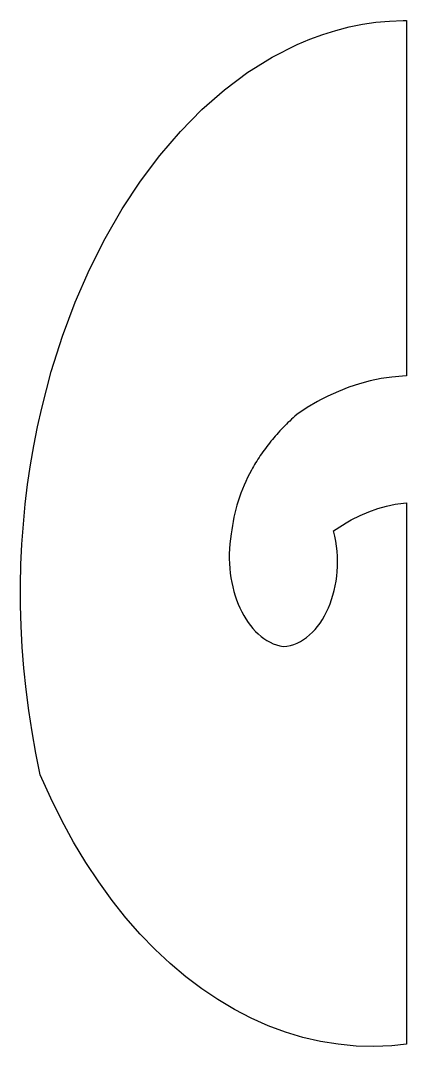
# Model space of a CAD drawing. Header units: centimetres. Extents: x -2.15 to 2.15, y -1.9 to 1.9.
# Drawn here: x 1.9318 to 2.1021, y -1.785 to -1.3325 of the extents above; entities that cross this region are included whole.
import ezdxf

# ---------------------------------------------------------------- set-up
doc = ezdxf.new("R2010")
doc.units = ezdxf.units.CM
doc.header["$MEASUREMENT"] = 0
doc.layers.add('Layer 1', color=7, linetype='Continuous')

msp = doc.modelspace()

# ---------------------------------------------------------------- linework, layer by layer
at = {"layer": 'Layer 1', "color": 177}
msp.add_open_spline([(2.10212, -1.78395), (2.10212, -1.78395), (2.10212, -1.54521), (2.10212, -1.54521), (2.10212, -1.54521), (2.10212, -1.54521), (2.10082, -1.5453), (2.10082, -1.5453), (2.10082, -1.5453), (2.10082, -1.5453), (2.09705, -1.54583), (2.09705, -1.54583), (2.09705, -1.54583), (2.09705, -1.54583), (2.09324, -1.54664), (2.09324, -1.54664), (2.09324, -1.54664), (2.09324, -1.54664), (2.08941, -1.54774), (2.08941, -1.54774), (2.08941, -1.54774), (2.08941, -1.54774), (2.08554, -1.54911), (2.08554, -1.54911), (2.08554, -1.54911), (2.08554, -1.54911), (2.08165, -1.55077), (2.08165, -1.55077), (2.08165, -1.55077), (2.08165, -1.55077), (2.07775, -1.55274), (2.07775, -1.55274), (2.07775, -1.55274), (2.07775, -1.55274), (2.07552, -1.55403), (2.07552, -1.55403), (2.07552, -1.55403), (2.07552, -1.55403), (2.07382, -1.55501), (2.07382, -1.55501), (2.07382, -1.55501), (2.07382, -1.55501), (2.06988, -1.55759), (2.06988, -1.55759), (2.06988, -1.55759), (2.06988, -1.55759), (2.07043, -1.55983), (2.07043, -1.55983), (2.07043, -1.55983), (2.07043, -1.55983), (2.07087, -1.56207), (2.07087, -1.56207), (2.07087, -1.56207), (2.07087, -1.56207), (2.07121, -1.56432), (2.07121, -1.56432), (2.07121, -1.56432), (2.07121, -1.56432), (2.07146, -1.56657), (2.07146, -1.56657), (2.07146, -1.56657), (2.07146, -1.56657), (2.07161, -1.5688), (2.07161, -1.5688), (2.07161, -1.5688), (2.07161, -1.5688), (2.07167, -1.57103), (2.07167, -1.57103), (2.07167, -1.57103), (2.07167, -1.57103), (2.07164, -1.57324), (2.07164, -1.57324), (2.07164, -1.57324), (2.07164, -1.57324), (2.07152, -1.57543), (2.07152, -1.57543), (2.07152, -1.57543), (2.07152, -1.57543), (2.07132, -1.57759), (2.07132, -1.57759), (2.07132, -1.57759), (2.07132, -1.57759), (2.07102, -1.57973), (2.07102, -1.57973), (2.07102, -1.57973), (2.07102, -1.57973), (2.07065, -1.58182), (2.07065, -1.58182), (2.07065, -1.58182), (2.07065, -1.58182), (2.0702, -1.58387), (2.0702, -1.58387), (2.0702, -1.58387), (2.0702, -1.58387), (2.06967, -1.58588), (2.06967, -1.58588), (2.06967, -1.58588), (2.06967, -1.58588), (2.06907, -1.58784), (2.06907, -1.58784), (2.06907, -1.58784), (2.06907, -1.58784), (2.06839, -1.58973), (2.06839, -1.58973), (2.06839, -1.58973), (2.06839, -1.58973), (2.06764, -1.59157), (2.06764, -1.59157), (2.06764, -1.59157), (2.06764, -1.59157), (2.06682, -1.59334), (2.06682, -1.59334), (2.06682, -1.59334), (2.06682, -1.59334), (2.06594, -1.59504), (2.06594, -1.59504), (2.06594, -1.59504), (2.06594, -1.59504), (2.06498, -1.59667), (2.06498, -1.59667), (2.06498, -1.59667), (2.06498, -1.59667), (2.06398, -1.59822), (2.06398, -1.59822), (2.06398, -1.59822), (2.06398, -1.59822), (2.0629, -1.59967), (2.0629, -1.59967), (2.0629, -1.59967), (2.0629, -1.59967), (2.06178, -1.60104), (2.06178, -1.60104), (2.06178, -1.60104), (2.06178, -1.60104), (2.06059, -1.60231), (2.06059, -1.60231), (2.06059, -1.60231), (2.06059, -1.60231), (2.05934, -1.60348), (2.05934, -1.60348), (2.05934, -1.60348), (2.05934, -1.60348), (2.05805, -1.60455), (2.05805, -1.60455), (2.05805, -1.60455), (2.05805, -1.60455), (2.05671, -1.6055), (2.05671, -1.6055), (2.05671, -1.6055), (2.05671, -1.6055), (2.05532, -1.60634), (2.05532, -1.60634), (2.05532, -1.60634), (2.05532, -1.60634), (2.05388, -1.60706), (2.05388, -1.60706), (2.05388, -1.60706), (2.05388, -1.60706), (2.05241, -1.60765), (2.05241, -1.60765), (2.05241, -1.60765), (2.05241, -1.60765), (2.05088, -1.60812), (2.05088, -1.60812), (2.05088, -1.60812), (2.05088, -1.60812), (2.04933, -1.60844), (2.04933, -1.60844), (2.04933, -1.60844), (2.04933, -1.60844), (2.04773, -1.60863), (2.04773, -1.60863), (2.04773, -1.60863), (2.04773, -1.60863), (2.04622, -1.60832), (2.04622, -1.60832), (2.04622, -1.60832), (2.04622, -1.60832), (2.04475, -1.60789), (2.04475, -1.60789), (2.04475, -1.60789), (2.04475, -1.60789), (2.04331, -1.60734), (2.04331, -1.60734), (2.04331, -1.60734), (2.04331, -1.60734), (2.04191, -1.60668), (2.04191, -1.60668), (2.04191, -1.60668), (2.04191, -1.60668), (2.04054, -1.60592), (2.04054, -1.60592), (2.04054, -1.60592), (2.04054, -1.60592), (2.03922, -1.60505), (2.03922, -1.60505), (2.03922, -1.60505), (2.03922, -1.60505), (2.03794, -1.60409), (2.03794, -1.60409), (2.03794, -1.60409), (2.03794, -1.60409), (2.0367, -1.60303), (2.0367, -1.60303), (2.0367, -1.60303), (2.0367, -1.60303), (2.03551, -1.60188), (2.03551, -1.60188), (2.03551, -1.60188), (2.03551, -1.60188), (2.03437, -1.60064), (2.03437, -1.60064), (2.03437, -1.60064), (2.03437, -1.60064), (2.03327, -1.59931), (2.03327, -1.59931), (2.03327, -1.59931), (2.03327, -1.59931), (2.03223, -1.59791), (2.03223, -1.59791), (2.03223, -1.59791), (2.03223, -1.59791), (2.03124, -1.59643), (2.03124, -1.59643), (2.03124, -1.59643), (2.03124, -1.59643), (2.0303, -1.59488), (2.0303, -1.59488), (2.0303, -1.59488), (2.0303, -1.59488), (2.02942, -1.59326), (2.02942, -1.59326), (2.02942, -1.59326), (2.02942, -1.59326), (2.0286, -1.59157), (2.0286, -1.59157), (2.0286, -1.59157), (2.0286, -1.59157), (2.02785, -1.58983), (2.02785, -1.58983), (2.02785, -1.58983), (2.02785, -1.58983), (2.02714, -1.58802), (2.02714, -1.58802), (2.02714, -1.58802), (2.02714, -1.58802), (2.02651, -1.58617), (2.02651, -1.58617), (2.02651, -1.58617), (2.02651, -1.58617), (2.02594, -1.58426), (2.02594, -1.58426), (2.02594, -1.58426), (2.02594, -1.58426), (2.02543, -1.58231), (2.02543, -1.58231), (2.02543, -1.58231), (2.02543, -1.58231), (2.025, -1.58031), (2.025, -1.58031), (2.025, -1.58031), (2.025, -1.58031), (2.02463, -1.57828), (2.02463, -1.57828), (2.02463, -1.57828), (2.02463, -1.57828), (2.02434, -1.57622), (2.02434, -1.57622), (2.02434, -1.57622), (2.02434, -1.57622), (2.02412, -1.57412), (2.02412, -1.57412), (2.02412, -1.57412), (2.02412, -1.57412), (2.02397, -1.572), (2.02397, -1.572), (2.02397, -1.572), (2.02397, -1.572), (2.02391, -1.56985), (2.02391, -1.56985), (2.02391, -1.56985), (2.02391, -1.56985), (2.02393, -1.56769), (2.02393, -1.56769), (2.02393, -1.56769), (2.02393, -1.56769), (2.02402, -1.56551), (2.02402, -1.56551), (2.02402, -1.56551), (2.02402, -1.56551), (2.0242, -1.56332), (2.0242, -1.56332), (2.0242, -1.56332), (2.0242, -1.56332), (2.02446, -1.56112), (2.02446, -1.56112), (2.02446, -1.56112), (2.02446, -1.56112), (2.02481, -1.55892), (2.02481, -1.55892), (2.02481, -1.55892), (2.02534, -1.554), (2.02637, -1.54914), (2.02785, -1.54441), (2.02785, -1.54441), (2.02934, -1.53969), (2.03129, -1.53513), (2.03367, -1.53079), (2.03367, -1.53079), (2.03487, -1.5286), (2.03617, -1.52647), (2.03757, -1.52439), (2.03757, -1.52439), (2.03905, -1.52221), (2.04063, -1.5201), (2.04229, -1.51805), (2.04229, -1.51805), (2.04313, -1.51703), (2.04398, -1.51602), (2.04486, -1.51503), (2.04486, -1.51503), (2.04577, -1.51401), (2.0467, -1.513), (2.04765, -1.51201), (2.04765, -1.51201), (2.0486, -1.51103), (2.04957, -1.51006), (2.05056, -1.50911), (2.05056, -1.50911), (2.05159, -1.50812), (2.05264, -1.50715), (2.05371, -1.5062), (2.05371, -1.5062), (2.05371, -1.5062), (2.05823, -1.50322), (2.05823, -1.50322), (2.05823, -1.50322), (2.05823, -1.50322), (2.06279, -1.50054), (2.06279, -1.50054), (2.06279, -1.50054), (2.06279, -1.50054), (2.06414, -1.49984), (2.06414, -1.49984), (2.06414, -1.49984), (2.06414, -1.49984), (2.0674, -1.49814), (2.0674, -1.49814), (2.0674, -1.49814), (2.0674, -1.49814), (2.07204, -1.49604), (2.07204, -1.49604), (2.07204, -1.49604), (2.07204, -1.49604), (2.07672, -1.49421), (2.07672, -1.49421), (2.07672, -1.49421), (2.07672, -1.49421), (2.08141, -1.49267), (2.08141, -1.49267), (2.08141, -1.49267), (2.08141, -1.49267), (2.08614, -1.49141), (2.08614, -1.49141), (2.08614, -1.49141), (2.08614, -1.49141), (2.09087, -1.49043), (2.09087, -1.49043), (2.09087, -1.49043), (2.09087, -1.49043), (2.09561, -1.48973), (2.09561, -1.48973), (2.09561, -1.48973), (2.09561, -1.48973), (2.10035, -1.4893), (2.10035, -1.4893), (2.10035, -1.4893), (2.10035, -1.4893), (2.10212, -1.48924), (2.10212, -1.48924), (2.10212, -1.48924), (2.10212, -1.48924), (2.10212, -1.3325), (2.10212, -1.3325), (2.10212, -1.3325), (2.10212, -1.3325), (2.10067, -1.33248), (2.10067, -1.33248), (2.10067, -1.33248), (2.10067, -1.33248), (2.09463, -1.33271), (2.09463, -1.33271), (2.09463, -1.33271), (2.09463, -1.33271), (2.08864, -1.33326), (2.08864, -1.33326), (2.08864, -1.33326), (2.08864, -1.33326), (2.0827, -1.33413), (2.0827, -1.33413), (2.0827, -1.33413), (2.0827, -1.33413), (2.07681, -1.33532), (2.07681, -1.33532), (2.07681, -1.33532), (2.07681, -1.33532), (2.07097, -1.33681), (2.07097, -1.33681), (2.07097, -1.33681), (2.07097, -1.33681), (2.06521, -1.3386), (2.06521, -1.3386), (2.06521, -1.3386), (2.06521, -1.3386), (2.05951, -1.34068), (2.05951, -1.34068), (2.05951, -1.34068), (2.05951, -1.34068), (2.05388, -1.34305), (2.05388, -1.34305), (2.05388, -1.34305), (2.05388, -1.34305), (2.04284, -1.34864), (2.04284, -1.34864), (2.04284, -1.34864), (2.04284, -1.34864), (2.03358, -1.35442), (2.03358, -1.35442), (2.03358, -1.35442), (2.03358, -1.35442), (2.03214, -1.35531), (2.03214, -1.35531), (2.03214, -1.35531), (2.03214, -1.35531), (2.0218, -1.36303), (2.0218, -1.36303), (2.0218, -1.36303), (2.0218, -1.36303), (2.01185, -1.37173), (2.01185, -1.37173), (2.01185, -1.37173), (2.01185, -1.37173), (2.00233, -1.38139), (2.00233, -1.38139), (2.00233, -1.38139), (2.00233, -1.38139), (1.99326, -1.39195), (1.99326, -1.39195), (1.99326, -1.39195), (1.99326, -1.39195), (1.98469, -1.40336), (1.98469, -1.40336), (1.98469, -1.40336), (1.98469, -1.40336), (1.97664, -1.41559), (1.97664, -1.41559), (1.97664, -1.41559), (1.97664, -1.41559), (1.96914, -1.42858), (1.96914, -1.42858), (1.96914, -1.42858), (1.96914, -1.42858), (1.96223, -1.44228), (1.96223, -1.44228), (1.96223, -1.44228), (1.96223, -1.44228), (1.95594, -1.45667), (1.95594, -1.45667), (1.95594, -1.45667), (1.95594, -1.45667), (1.95031, -1.47168), (1.95031, -1.47168), (1.95031, -1.47168), (1.95031, -1.47168), (1.94535, -1.48727), (1.94535, -1.48727), (1.94535, -1.48727), (1.94535, -1.48727), (1.94112, -1.5034), (1.94112, -1.5034), (1.94112, -1.5034), (1.94112, -1.5034), (1.93928, -1.51165), (1.93928, -1.51165), (1.93928, -1.51165), (1.93928, -1.51165), (1.93762, -1.52002), (1.93762, -1.52002), (1.93762, -1.52002), (1.93762, -1.52002), (1.93617, -1.5285), (1.93617, -1.5285), (1.93617, -1.5285), (1.93617, -1.5285), (1.93491, -1.53708), (1.93491, -1.53708), (1.93491, -1.53708), (1.93491, -1.53708), (1.93386, -1.54577), (1.93386, -1.54577), (1.93386, -1.54577), (1.93386, -1.54577), (1.93302, -1.55455), (1.93302, -1.55455), (1.93302, -1.55455), (1.93302, -1.55455), (1.93238, -1.56341), (1.93238, -1.56341), (1.93238, -1.56341), (1.93238, -1.56341), (1.93197, -1.57236), (1.93197, -1.57236), (1.93197, -1.57236), (1.93197, -1.57236), (1.93177, -1.58139), (1.93177, -1.58139), (1.93177, -1.58139), (1.93177, -1.58139), (1.93179, -1.59049), (1.93179, -1.59049), (1.93179, -1.59049), (1.93179, -1.59049), (1.93204, -1.59965), (1.93204, -1.59965), (1.93204, -1.59965), (1.93204, -1.59965), (1.93252, -1.60887), (1.93252, -1.60887), (1.93252, -1.60887), (1.93252, -1.60887), (1.93324, -1.61815), (1.93324, -1.61815), (1.93324, -1.61815), (1.93324, -1.61815), (1.9342, -1.62747), (1.9342, -1.62747), (1.9342, -1.62747), (1.9342, -1.62747), (1.9354, -1.63684), (1.9354, -1.63684), (1.9354, -1.63684), (1.9354, -1.63684), (1.93685, -1.64624), (1.93685, -1.64624), (1.93685, -1.64624), (1.93685, -1.64624), (1.93855, -1.65568), (1.93855, -1.65568), (1.93855, -1.65568), (1.93855, -1.65568), (1.9405, -1.66514), (1.9405, -1.66514), (1.9405, -1.66514), (1.9405, -1.66514), (1.94513, -1.67546), (1.94513, -1.67546), (1.94513, -1.67546), (1.94513, -1.67546), (1.95004, -1.68536), (1.95004, -1.68536), (1.95004, -1.68536), (1.95004, -1.68536), (1.9552, -1.69482), (1.9552, -1.69482), (1.9552, -1.69482), (1.9552, -1.69482), (1.96063, -1.70384), (1.96063, -1.70384), (1.96063, -1.70384), (1.96063, -1.70384), (1.96631, -1.71241), (1.96631, -1.71241), (1.96631, -1.71241), (1.96631, -1.71241), (1.97221, -1.72053), (1.97221, -1.72053), (1.97221, -1.72053), (1.97221, -1.72053), (1.97832, -1.72819), (1.97832, -1.72819), (1.97832, -1.72819), (1.97832, -1.72819), (1.98464, -1.7354), (1.98464, -1.7354), (1.98464, -1.7354), (1.98464, -1.7354), (1.99116, -1.74214), (1.99116, -1.74214), (1.99116, -1.74214), (1.99116, -1.74214), (1.99785, -1.7484), (1.99785, -1.7484), (1.99785, -1.7484), (1.99785, -1.7484), (2.00471, -1.75419), (2.00471, -1.75419), (2.00471, -1.75419), (2.00471, -1.75419), (2.01173, -1.7595), (2.01173, -1.7595), (2.01173, -1.7595), (2.01173, -1.7595), (2.0189, -1.76432), (2.0189, -1.76432), (2.0189, -1.76432), (2.0189, -1.76432), (2.02619, -1.76864), (2.02619, -1.76864), (2.02619, -1.76864), (2.02619, -1.76864), (2.0336, -1.77248), (2.0336, -1.77248), (2.0336, -1.77248), (2.0336, -1.77248), (2.04112, -1.77581), (2.04112, -1.77581), (2.04112, -1.77581), (2.04112, -1.77581), (2.04873, -1.77863), (2.04873, -1.77863), (2.04873, -1.77863), (2.04873, -1.77863), (2.05642, -1.78095), (2.05642, -1.78095), (2.05642, -1.78095), (2.05642, -1.78095), (2.06418, -1.78274), (2.06418, -1.78274), (2.06418, -1.78274), (2.06418, -1.78274), (2.072, -1.78401), (2.072, -1.78401), (2.072, -1.78401), (2.072, -1.78401), (2.07985, -1.78476), (2.07985, -1.78476), (2.07985, -1.78476), (2.07985, -1.78476), (2.08775, -1.78497), (2.08775, -1.78497), (2.08775, -1.78497), (2.08775, -1.78497), (2.09566, -1.78465), (2.09566, -1.78465), (2.09566, -1.78465), (2.09566, -1.78465), (2.10212, -1.78395), (2.10212, -1.78395)], degree=3, knots=[0, 0, 0, 0, 0.006135, 0.006135, 0.006135, 0.006135, 0.01227, 0.01227, 0.01227, 0.01227, 0.018405, 0.018405, 0.018405, 0.018405, 0.02454, 0.02454, 0.02454, 0.02454, 0.030675, 0.030675, 0.030675, 0.030675, 0.03681, 0.03681, 0.03681, 0.03681, 0.042945, 0.042945, 0.042945, 0.042945, 0.04908, 0.04908, 0.04908, 0.04908, 0.055215, 0.055215, 0.055215, 0.055215, 0.06135, 0.06135, 0.06135, 0.06135, 0.067485, 0.067485, 0.067485, 0.067485, 0.07362, 0.07362, 0.07362, 0.07362, 0.079755, 0.079755, 0.079755, 0.079755, 0.08589, 0.08589, 0.08589, 0.08589, 0.092025, 0.092025, 0.092025, 0.092025, 0.09816, 0.09816, 0.09816, 0.09816, 0.104294, 0.104294, 0.104294, 0.104294, 0.110429, 0.110429, 0.110429, 0.110429, 0.116564, 0.116564, 0.116564, 0.116564, 0.122699, 0.122699, 0.122699, 0.122699, 0.128834, 0.128834, 0.128834, 0.128834, 0.134969, 0.134969, 0.134969, 0.134969, 0.141104, 0.141104, 0.141104, 0.141104, 0.147239, 0.147239, 0.147239, 0.147239, 0.153374, 0.153374, 0.153374, 0.153374, 0.159509, 0.159509, 0.159509, 0.159509, 0.165644, 0.165644, 0.165644, 0.165644, 0.171779, 0.171779, 0.171779, 0.171779, 0.177914, 0.177914, 0.177914, 0.177914, 0.184049, 0.184049, 0.184049, 0.184049, 0.190184, 0.190184, 0.190184, 0.190184, 0.196319, 0.196319, 0.196319, 0.196319, 0.202454, 0.202454, 0.202454, 0.202454, 0.208589, 0.208589, 0.208589, 0.208589, 0.214724, 0.214724, 0.214724, 0.214724, 0.220859, 0.220859, 0.220859, 0.220859, 0.226994, 0.226994, 0.226994, 0.226994, 0.233129, 0.233129, 0.233129, 0.233129, 0.239264, 0.239264, 0.239264, 0.239264, 0.245399, 0.245399, 0.245399, 0.245399, 0.251534, 0.251534, 0.251534, 0.251534, 0.257669, 0.257669, 0.257669, 0.257669, 0.263804, 0.263804, 0.263804, 0.263804, 0.269939, 0.269939, 0.269939, 0.269939, 0.276074, 0.276074, 0.276074, 0.276074, 0.282209, 0.282209, 0.282209, 0.282209, 0.288344, 0.288344, 0.288344, 0.288344, 0.294479, 0.294479, 0.294479, 0.294479, 0.300613, 0.300613, 0.300613, 0.300613, 0.306748, 0.306748, 0.306748, 0.306748, 0.312883, 0.312883, 0.312883, 0.312883, 0.319018, 0.319018, 0.319018, 0.319018, 0.325153, 0.325153, 0.325153, 0.325153, 0.331288, 0.331288, 0.331288, 0.331288, 0.337423, 0.337423, 0.337423, 0.337423, 0.343558, 0.343558, 0.343558, 0.343558, 0.349693, 0.349693, 0.349693, 0.349693, 0.355828, 0.355828, 0.355828, 0.355828, 0.361963, 0.361963, 0.361963, 0.361963, 0.368098, 0.368098, 0.368098, 0.368098, 0.374233, 0.374233, 0.374233, 0.374233, 0.380368, 0.380368, 0.380368, 0.380368, 0.386503, 0.386503, 0.386503, 0.386503, 0.392638, 0.392638, 0.392638, 0.392638, 0.398773, 0.398773, 0.398773, 0.398773, 0.404908, 0.404908, 0.404908, 0.404908, 0.411043, 0.411043, 0.411043, 0.411043, 0.417178, 0.417178, 0.417178, 0.417178, 0.423313, 0.423313, 0.423313, 0.423313, 0.429448, 0.429448, 0.429448, 0.429448, 0.435583, 0.435583, 0.435583, 0.435583, 0.441718, 0.441718, 0.441718, 0.441718, 0.447853, 0.447853, 0.447853, 0.447853, 0.453988, 0.453988, 0.453988, 0.453988, 0.460123, 0.460123, 0.460123, 0.460123, 0.466258, 0.466258, 0.466258, 0.466258, 0.472393, 0.472393, 0.472393, 0.472393, 0.478528, 0.478528, 0.478528, 0.478528, 0.484663, 0.484663, 0.484663, 0.484663, 0.490798, 0.490798, 0.490798, 0.490798, 0.496933, 0.496933, 0.496933, 0.496933, 0.503067, 0.503067, 0.503067, 0.503067, 0.509202, 0.509202, 0.509202, 0.509202, 0.515337, 0.515337, 0.515337, 0.515337, 0.521472, 0.521472, 0.521472, 0.521472, 0.527607, 0.527607, 0.527607, 0.527607, 0.533742, 0.533742, 0.533742, 0.533742, 0.539877, 0.539877, 0.539877, 0.539877, 0.546012, 0.546012, 0.546012, 0.546012, 0.552147, 0.552147, 0.552147, 0.552147, 0.558282, 0.558282, 0.558282, 0.558282, 0.564417, 0.564417, 0.564417, 0.564417, 0.570552, 0.570552, 0.570552, 0.570552, 0.576687, 0.576687, 0.576687, 0.576687, 0.582822, 0.582822, 0.582822, 0.582822, 0.588957, 0.588957, 0.588957, 0.588957, 0.595092, 0.595092, 0.595092, 0.595092, 0.601227, 0.601227, 0.601227, 0.601227, 0.607362, 0.607362, 0.607362, 0.607362, 0.613497, 0.613497, 0.613497, 0.613497, 0.619632, 0.619632, 0.619632, 0.619632, 0.625767, 0.625767, 0.625767, 0.625767, 0.631902, 0.631902, 0.631902, 0.631902, 0.638037, 0.638037, 0.638037, 0.638037, 0.644172, 0.644172, 0.644172, 0.644172, 0.650307, 0.650307, 0.650307, 0.650307, 0.656442, 0.656442, 0.656442, 0.656442, 0.662577, 0.662577, 0.662577, 0.662577, 0.668712, 0.668712, 0.668712, 0.668712, 0.674847, 0.674847, 0.674847, 0.674847, 0.680982, 0.680982, 0.680982, 0.680982, 0.687117, 0.687117, 0.687117, 0.687117, 0.693252, 0.693252, 0.693252, 0.693252, 0.699387, 0.699387, 0.699387, 0.699387, 0.705521, 0.705521, 0.705521, 0.705521, 0.711656, 0.711656, 0.711656, 0.711656, 0.717791, 0.717791, 0.717791, 0.717791, 0.723926, 0.723926, 0.723926, 0.723926, 0.730061, 0.730061, 0.730061, 0.730061, 0.736196, 0.736196, 0.736196, 0.736196, 0.742331, 0.742331, 0.742331, 0.742331, 0.748466, 0.748466, 0.748466, 0.748466, 0.754601, 0.754601, 0.754601, 0.754601, 0.760736, 0.760736, 0.760736, 0.760736, 0.766871, 0.766871, 0.766871, 0.766871, 0.773006, 0.773006, 0.773006, 0.773006, 0.779141, 0.779141, 0.779141, 0.779141, 0.785276, 0.785276, 0.785276, 0.785276, 0.791411, 0.791411, 0.791411, 0.791411, 0.797546, 0.797546, 0.797546, 0.797546, 0.803681, 0.803681, 0.803681, 0.803681, 0.809816, 0.809816, 0.809816, 0.809816, 0.815951, 0.815951, 0.815951, 0.815951, 0.822086, 0.822086, 0.822086, 0.822086, 0.828221, 0.828221, 0.828221, 0.828221, 0.834356, 0.834356, 0.834356, 0.834356, 0.840491, 0.840491, 0.840491, 0.840491, 0.846626, 0.846626, 0.846626, 0.846626, 0.852761, 0.852761, 0.852761, 0.852761, 0.858896, 0.858896, 0.858896, 0.858896, 0.865031, 0.865031, 0.865031, 0.865031, 0.871166, 0.871166, 0.871166, 0.871166, 0.877301, 0.877301, 0.877301, 0.877301, 0.883436, 0.883436, 0.883436, 0.883436, 0.889571, 0.889571, 0.889571, 0.889571, 0.895706, 0.895706, 0.895706, 0.895706, 0.90184, 0.90184, 0.90184, 0.90184, 0.907975, 0.907975, 0.907975, 0.907975, 0.91411, 0.91411, 0.91411, 0.91411, 0.920245, 0.920245, 0.920245, 0.920245, 0.92638, 0.92638, 0.92638, 0.92638, 0.932515, 0.932515, 0.932515, 0.932515, 0.93865, 0.93865, 0.93865, 0.93865, 0.944785, 0.944785, 0.944785, 0.944785, 0.95092, 0.95092, 0.95092, 0.95092, 0.957055, 0.957055, 0.957055, 0.957055, 0.96319, 0.96319, 0.96319, 0.96319, 0.969325, 0.969325, 0.969325, 0.969325, 0.97546, 0.97546, 0.97546, 0.97546, 0.981595, 0.981595, 0.981595, 0.981595, 0.98773, 0.98773, 0.98773, 0.98773, 1, 1, 1, 1], dxfattribs=at)

doc.saveas('drawing.dxf')
